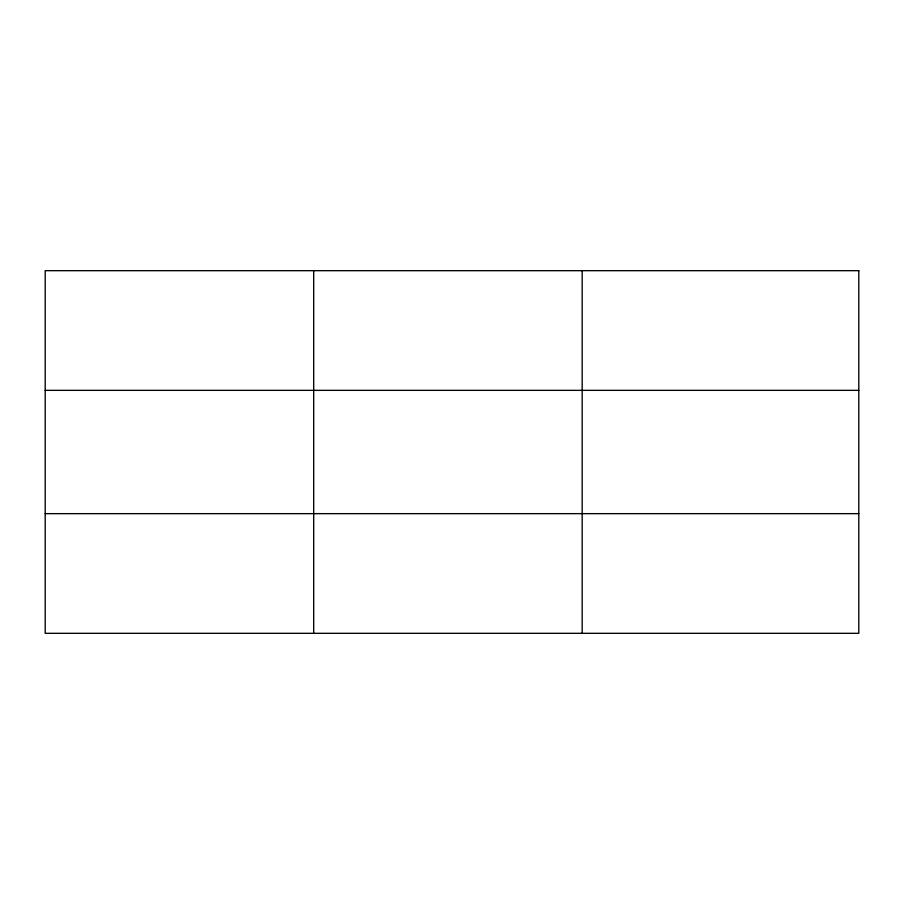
<?xml version="1.0" encoding="UTF-8"?>
<svg xmlns="http://www.w3.org/2000/svg" width="904" height="904" viewBox="0 0 904 904"><rect width="100%" height="100%" fill="white"/><g stroke="black" fill="none" stroke-linecap="round" stroke-linejoin="round"><path stroke-width="1.36" d="M313.688 633.32L313.688 270.68M582.176 633.32L582.176 270.68M45.2 390.347L858.8 390.347M45.2 513.653L858.8 513.653M858.8 270.68L858.8 633.32L45.2 633.32L45.2 270.68L858.8 270.68"/></g></svg>
